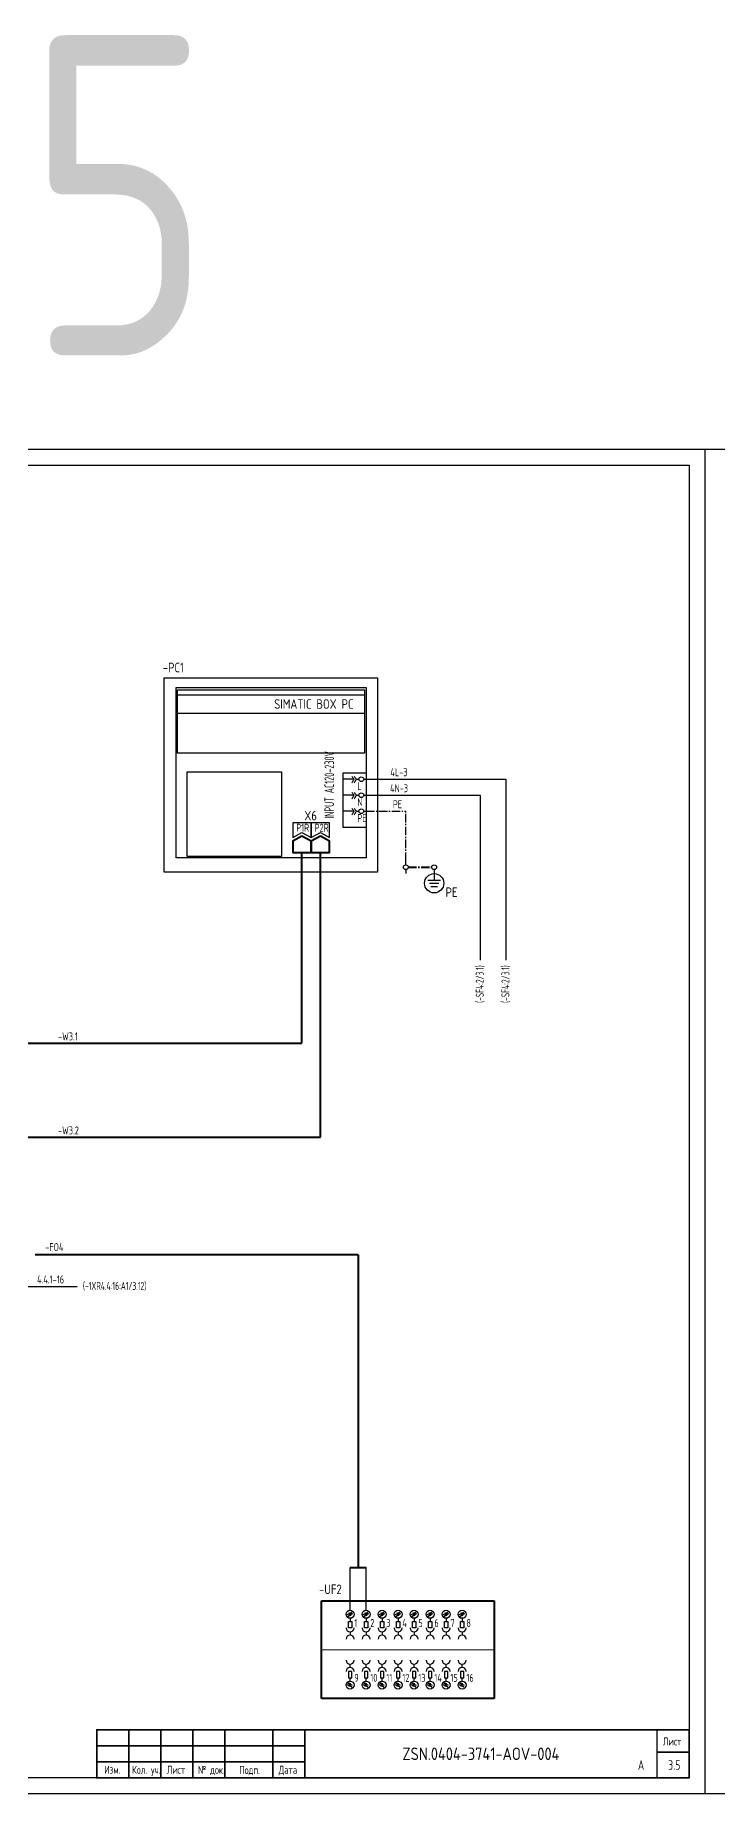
# Model space of a CAD drawing. Header units: millimetres. Extents: x 98 to 20644, y -7467 to -6136.
# Drawn here: x 2859 to 3072, y -7467 to -6918 of the extents above; entities that cross this region are included whole.
import ezdxf
from ezdxf.enums import TextEntityAlignment as Align

# ---------------------------------------------------------------- set-up
doc = ezdxf.new("R2010")
doc.units = ezdxf.units.MM
doc.set_wipeout_variables(frame=1)
doc.linetypes.add('EPL_DASHLONGDOT', pattern=[1, 0.66, -0.12, 0.1, -0.12])
doc.layers.add('Line S04', color=7, linetype='Continuous', lineweight=40)
doc.layers.add('Line S3', color=7, linetype='Continuous', lineweight=20)
for name, color, linetype in [('Временный', 6, 'Continuous'), ('КИА_МАРКИРОВКА', 2, 'Continuous'), ('КИА_НАКЛЕЙКИ', 1, 'Continuous'), ('КИА_РАМКИ-ШТАМПЫ', 7, 'Continuous'), ('ФОРМАТ', 7, 'Continuous')]:
    doc.layers.add(name, color=color, linetype=linetype)
doc.styles.add('GOST-A 3-1', font='', dxfattribs={"height": 3})
doc.styles.add('GOSTA-2.5-1', font='', dxfattribs={"width": 0.9, "height": 2.5})
doc.styles.add('ROMAND0-100', font='romand.shx')
doc.styles.add('ROMANS0-60', font='romans.shx', dxfattribs={"width": 0.6})
doc.styles.add('ROMANS0-70', font='romans.shx', dxfattribs={"width": 0.7})
doc.styles.get('GOST-A 3-1').set_extended_font_data('GOST type A')
doc.styles.get('GOSTA-2.5-1').set_extended_font_data('GOST Type AU')

# ---------------------------------------------------------------- blocks, each defined once
blk = doc.blocks.new('frm6')
at = {"layer": 'ФОРМАТ'}
blk.add_line((-185, 15), (-120, 15), dxfattribs=at)
at = {"layer": 'ФОРМАТ', "const_width": 0.5}
blk.add_lwpolyline([(-185, 15), (-185, 0), (0, 0), (0, 15)], close=True, dxfattribs=at)
for points in [[(-175, 15), (-175, 0)], [(-165, 15), (-165, 0)], [(-155, 15), (-155, 0)], [(-145, 15), (-145, 0)], [(-130, 15), (-130, 0)], [(-120, 15), (-120, 0)], [(-10, 15), (-10, 0)], [(-185, 10), (-120, 10)], [(-10, 8), (0, 8)], [(-185, 5), (-120, 5)]]:
    blk.add_lwpolyline(points, dxfattribs=at)
at = {"layer": 'ФОРМАТ', "style": 'GOSTA-2.5-1', "width": 0.95}
for s, p in [('Лист', (-8.17, 9.36)), ('Изм.', (-182.63, 0.5)), ('Кол. уч.', (-173.96, 0.5)), ('Лист', (-163.13, 0.5)), ('№ док.', (-153.38, 0.5)), ('Подп.', (-140.5, 0.44)), ('Дата', (-128.17, 0.5))]:
    blk.add_text(s, height=2.5, dxfattribs=at).set_placement(p, align=Align.BOTTOM_LEFT)
at = {"layer": 'ФОРМАТ', "flags": 8}
for tag, style, width, p in [('R2', 'ROMANS0-70', 0.7, (-184.4, 10)), ('QTY2', 'ROMANS0-70', 0.65, (-174.28, 10.29)), ('SH2', 'ROMANS0-70', 0.7, (-164.3, 10)), ('ND2', 'ROMANS0-60', 0.6, (-154.34, 10)), ('SIGN2', 'ROMANS0-70', 0.7, (-144.3, 10)), ('DATE2', 'ROMANS0-70', 0.43, (-129.4, 10)), ('R1', 'ROMANS0-70', 0.7, (-184.4, 5)), ('QTY1', 'ROMANS0-70', 0.65, (-174.28, 5.29)), ('SH1', 'ROMANS0-70', 0.7, (-164.3, 5)), ('ND1', 'ROMANS0-60', 0.6, (-154.34, 5)), ('SIGN1', 'ROMANS0-70', 0.7, (-144.3, 5)), ('DATE1', 'ROMANS0-70', 0.43, (-129.4, 5))]:
    blk.add_attdef(tag, text='', height=3, dxfattribs=dict(at, style=style, width=width)).set_placement(p, align=Align.BOTTOM_LEFT)
at = {"layer": 'ФОРМАТ', "style": 'ROMANS0-70', "width": 0.7, "flags": 8}
blk.add_attdef('SH', text='', height=3, dxfattribs=at).set_placement((-5.16, 3.75), align=Align.MIDDLE_CENTER)
blk = doc.blocks.new('A$C5C167954')
at = {"color": 0}
for p, q in [((0.75, 2.75), (0.75, 4)), ((0.75, 1.25), (0.75, 0))]:
    blk.add_line(p, q, dxfattribs=at)
blk.add_wipeout([(0.75, 2.75), (0.81, 2.75), (0.86, 2.74), (0.92, 2.73), (0.97, 2.72), (1.01, 2.7), (1.04, 2.69), (1.09, 2.67), (1.13, 2.65), (1.21, 2.6), (1.26, 2.55), (1.31, 2.5), (1.38, 2.41), (1.41, 2.35), (1.43, 2.31), (1.46, 2.23), (1.48, 2.18), (1.5, 2.08), (1.5, 2), (1.5, 1.94), (1.49, 1.87), (1.47, 1.8), (1.45, 1.73), (1.43, 1.69), (1.41, 1.64), (1.38, 1.59), (1.34, 1.54), (1.32, 1.51), (1.29, 1.48), (1.25, 1.44), (1.2, 1.4), (1.16, 1.37), (1.11, 1.34), (1.05, 1.31), (0.98, 1.28), (0.91, 1.27), (0.83, 1.25), (0.8, 1.25), (0.75, 1.25), (0.69, 1.25), (0.57, 1.27), (0.5, 1.29), (0.43, 1.32), (0.36, 1.36), (0.28, 1.42), (0.24, 1.45), (0.18, 1.51), (0.13, 1.57), (0.09, 1.64), (0.07, 1.69), (0.04, 1.75), (0.03, 1.79), (0.02, 1.84), (0.01, 1.9), (0, 1.96), (0, 2.02), (0, 2.08), (0.01, 2.13), (0.03, 2.2), (0.04, 2.25), (0.06, 2.3), (0.1, 2.37), (0.13, 2.42), (0.18, 2.49), (0.23, 2.55), (0.29, 2.6), (0.34, 2.63), (0.39, 2.66), (0.44, 2.68), (0.49, 2.7), (0.54, 2.72), (0.62, 2.74), (0.71, 2.75)], dxfattribs=at)
blk.add_circle((0.75, 2), 0.75, dxfattribs=at)
blk = doc.blocks.new('A$C2D160E4F')
at = {"color": 0}
for p, q in [((1, 6.31), (5, 6.31)), ((3, 9.56), (3, 8.31)), ((3, 8.31), (3, 6.31)), ((1.5, 5.31), (4.5, 5.31)), ((2, 4.31), (4, 4.31))]:
    blk.add_line(p, q, dxfattribs=at)
blk.add_circle((3, 5.31), 3, dxfattribs=at)
at = {"style": 'GOST-A 3-1'}
blk.add_text('PE', height=3, dxfattribs=at).set_placement((6.57, 1))

msp = doc.modelspace()

# ---------------------------------------------------------------- linework, layer by layer
for p, q in [((2474, -7047.07), (3068, -7047.07)), ((3068, -7047.07), (3662, -7047.07)), ((3068, -7467.07), (3068, -7047.07)), ((3068, -7467.07), (3068, -7047.07)), ((2494, -7052.07), (3063, -7052.07)), ((3063, -7052.07), (3063, -7462.07)), ((2851.91, -7308.57), (2871.87, -7308.57)), ((3063, -7462.07), (2494, -7462.07)), ((3068, -7467.07), (2474, -7467.07)), ((3662, -7467.07), (3068, -7467.07))]:
    msp.add_line(p, q)
at = {"linetype": 'Continuous'}
for p, q in [((2961.65, -7123.94), (2903.21, -7123.92)), ((2903.21, -7129.52), (2961.65, -7129.54))]:
    msp.add_line(p, q, dxfattribs=at)
at = {"color": 0}
for p, q in [((2958.4, -7150.15), (2954.95, -7150.15)), ((2959.15, -7150.15), (2959.9, -7150.15)), ((2961.39, -7150.15), (2962.14, -7150.15)), ((2958.4, -7155.15), (2954.95, -7155.15)), ((2959.15, -7155.15), (2959.9, -7155.15)), ((2961.39, -7155.15), (2962.14, -7155.15)), ((2958.4, -7160.15), (2954.95, -7160.15)), ((2959.15, -7160.15), (2959.9, -7160.15)), ((2961.39, -7160.15), (2962.14, -7160.15)), ((2957.13, -7409.75), (2957.13, -7396.35)), ((2962.13, -7409.75), (2962.13, -7396.35)), ((2956.13, -7411.19), (2957.64, -7410.43)), ((2957.86, -7410.83), (2956.43, -7411.71)), ((2956.43, -7411.71), (2957.18, -7411.03)), ((2957.38, -7411.35), (2956.43, -7411.71)), ((2957.64, -7410.43), (2956.66, -7410.72)), ((2956.83, -7411.05), (2957.64, -7410.43)), ((2957.13, -7412.25), (2957.13, -7413.25)), ((2961.13, -7411.19), (2962.64, -7410.43)), ((2962.86, -7410.83), (2961.43, -7411.71)), ((2961.43, -7411.71), (2962.18, -7411.03)), ((2962.38, -7411.35), (2961.43, -7411.71)), ((2962.64, -7410.43), (2961.66, -7410.72)), ((2961.83, -7411.05), (2962.64, -7410.43)), ((2962.13, -7412.25), (2962.13, -7413.25)), ((2966.13, -7411.19), (2967.64, -7410.43)), ((2967.86, -7410.83), (2966.43, -7411.71)), ((2966.43, -7411.71), (2967.18, -7411.03)), ((2967.38, -7411.35), (2966.43, -7411.71)), ((2967.64, -7410.43), (2966.66, -7410.72)), ((2966.83, -7411.05), (2967.64, -7410.43)), ((2967.13, -7412.25), (2967.13, -7413.25)), ((2971.13, -7411.19), (2972.64, -7410.43)), ((2972.86, -7410.83), (2971.43, -7411.71)), ((2971.43, -7411.71), (2972.18, -7411.03)), ((2972.38, -7411.35), (2971.43, -7411.71)), ((2972.64, -7410.43), (2971.66, -7410.72)), ((2971.83, -7411.05), (2972.64, -7410.43)), ((2972.13, -7412.25), (2972.13, -7413.25)), ((2976.13, -7411.19), (2977.64, -7410.43)), ((2977.86, -7410.83), (2976.43, -7411.71)), ((2976.43, -7411.71), (2977.18, -7411.03)), ((2977.38, -7411.35), (2976.43, -7411.71)), ((2977.64, -7410.43), (2976.66, -7410.72)), ((2976.83, -7411.05), (2977.64, -7410.43)), ((2977.13, -7412.25), (2977.13, -7413.25)), ((2981.13, -7411.19), (2982.64, -7410.43)), ((2982.86, -7410.83), (2981.43, -7411.71)), ((2981.43, -7411.71), (2982.18, -7411.03)), ((2982.38, -7411.35), (2981.43, -7411.71)), ((2982.64, -7410.43), (2981.66, -7410.72)), ((2981.83, -7411.05), (2982.64, -7410.43)), ((2982.13, -7412.25), (2982.13, -7413.25)), ((2986.13, -7411.19), (2987.64, -7410.43)), ((2987.86, -7410.83), (2986.43, -7411.71)), ((2986.43, -7411.71), (2987.18, -7411.03)), ((2987.38, -7411.35), (2986.43, -7411.71)), ((2987.64, -7410.43), (2986.66, -7410.72)), ((2986.83, -7411.05), (2987.64, -7410.43)), ((2987.13, -7412.25), (2987.13, -7413.25)), ((2991.13, -7411.19), (2992.64, -7410.43)), ((2992.86, -7410.83), (2991.43, -7411.71)), ((2991.43, -7411.71), (2992.18, -7411.03)), ((2992.38, -7411.35), (2991.43, -7411.71)), ((2992.64, -7410.43), (2991.66, -7410.72)), ((2991.83, -7411.05), (2992.64, -7410.43)), ((2992.13, -7412.25), (2992.13, -7413.25)), ((2957.13, -7416.5), (2957.13, -7417.5)), ((2962.13, -7416.5), (2962.13, -7417.5)), ((2967.13, -7416.5), (2967.13, -7417.5)), ((2972.13, -7416.5), (2972.13, -7417.5)), ((2977.13, -7416.5), (2977.13, -7417.5)), ((2982.13, -7416.5), (2982.13, -7417.5)), ((2987.13, -7416.5), (2987.13, -7417.5)), ((2992.13, -7416.5), (2992.13, -7417.5)), ((2957.13, -7427.59), (2957.13, -7426.59)), ((2962.13, -7427.59), (2962.13, -7426.59)), ((2967.13, -7427.59), (2967.13, -7426.59)), ((2972.13, -7427.59), (2972.13, -7426.59)), ((2977.13, -7427.59), (2977.13, -7426.59)), ((2982.13, -7427.59), (2982.13, -7426.59)), ((2987.13, -7427.59), (2987.13, -7426.59)), ((2992.13, -7427.59), (2992.13, -7426.59)), ((2957.86, -7433.26), (2956.43, -7432.38)), ((2956.43, -7432.38), (2957.18, -7433.06)), ((2957.38, -7432.74), (2956.43, -7432.38)), ((2957.13, -7431.84), (2957.13, -7430.84)), ((2962.86, -7433.26), (2961.43, -7432.38)), ((2961.43, -7432.38), (2962.18, -7433.06)), ((2962.38, -7432.74), (2961.43, -7432.38)), ((2962.13, -7431.84), (2962.13, -7430.84)), ((2967.86, -7433.26), (2966.43, -7432.38)), ((2966.43, -7432.38), (2967.18, -7433.06)), ((2967.38, -7432.74), (2966.43, -7432.38)), ((2967.13, -7431.84), (2967.13, -7430.84)), ((2972.86, -7433.26), (2971.43, -7432.38)), ((2971.43, -7432.38), (2972.18, -7433.06)), ((2972.38, -7432.74), (2971.43, -7432.38)), ((2972.13, -7431.84), (2972.13, -7430.84)), ((2977.86, -7433.26), (2976.43, -7432.38)), ((2976.43, -7432.38), (2977.18, -7433.06)), ((2977.38, -7432.74), (2976.43, -7432.38)), ((2977.13, -7431.84), (2977.13, -7430.84)), ((2982.86, -7433.26), (2981.43, -7432.38)), ((2981.43, -7432.38), (2982.18, -7433.06)), ((2982.38, -7432.74), (2981.43, -7432.38)), ((2982.13, -7431.84), (2982.13, -7430.84)), ((2987.86, -7433.26), (2986.43, -7432.38)), ((2986.43, -7432.38), (2987.18, -7433.06)), ((2987.38, -7432.74), (2986.43, -7432.38)), ((2987.13, -7431.84), (2987.13, -7430.84)), ((2992.86, -7433.26), (2991.43, -7432.38)), ((2991.43, -7432.38), (2992.18, -7433.06)), ((2992.38, -7432.74), (2991.43, -7432.38)), ((2992.13, -7431.84), (2992.13, -7430.84)), ((2956.13, -7432.9), (2957.64, -7433.66)), ((2957.64, -7433.66), (2956.66, -7433.38)), ((2956.83, -7433.04), (2957.64, -7433.66)), ((2961.13, -7432.9), (2962.64, -7433.66)), ((2962.64, -7433.66), (2961.66, -7433.38)), ((2961.83, -7433.04), (2962.64, -7433.66)), ((2966.13, -7432.9), (2967.64, -7433.66)), ((2967.64, -7433.66), (2966.66, -7433.38)), ((2966.83, -7433.04), (2967.64, -7433.66)), ((2971.13, -7432.9), (2972.64, -7433.66)), ((2972.64, -7433.66), (2971.66, -7433.38)), ((2971.83, -7433.04), (2972.64, -7433.66)), ((2976.13, -7432.9), (2977.64, -7433.66)), ((2977.64, -7433.66), (2976.66, -7433.38)), ((2976.83, -7433.04), (2977.64, -7433.66)), ((2981.13, -7432.9), (2982.64, -7433.66)), ((2982.64, -7433.66), (2981.66, -7433.38)), ((2981.83, -7433.04), (2982.64, -7433.66)), ((2986.13, -7432.9), (2987.64, -7433.66)), ((2987.64, -7433.66), (2986.66, -7433.38)), ((2986.83, -7433.04), (2987.64, -7433.66)), ((2991.13, -7432.9), (2992.64, -7433.66)), ((2992.64, -7433.66), (2991.66, -7433.38)), ((2991.83, -7433.04), (2992.64, -7433.66))]:
    msp.add_line(p, q, dxfattribs=at)
at = {"lineweight": 18}
for p, q in [((2958.4, -7150.15), (2957.66, -7149.26)), ((2957.66, -7151.26), (2958.4, -7150.15)), ((2959.15, -7150.15), (2958.4, -7149.26)), ((2958.4, -7151.26), (2959.15, -7150.15)), ((2958.4, -7155.15), (2957.66, -7154.26)), ((2957.66, -7156.26), (2958.4, -7155.15)), ((2959.15, -7155.15), (2958.4, -7154.26)), ((2958.4, -7156.26), (2959.15, -7155.15)), ((2958.4, -7160.15), (2957.66, -7159.26)), ((2957.66, -7161.26), (2958.4, -7160.15)), ((2959.15, -7160.15), (2958.4, -7159.26)), ((2958.4, -7161.26), (2959.15, -7160.15))]:
    msp.add_line(p, q, dxfattribs=at)
at = {"color": 30, "lineweight": 25, "ltscale": 4}
for p, q in [((2962.14, -7150.15), (3005.76, -7150.15)), ((3005.76, -7150.15), (3005.76, -7206.64))]:
    msp.add_line(p, q, dxfattribs=at)
at = {"color": 5}
msp.add_line((2962.14, -7155.15), (2997.76, -7155.15), dxfattribs=at)
at = {"color": 5, "lineweight": 25, "ltscale": 8}
msp.add_line((2997.76, -7155.15), (2997.76, -7206.64), dxfattribs=at)
at = {"color": 3, "linetype": 'EPL_DASHLONGDOT', "lineweight": 25, "ltscale": 4}
msp.add_line((2962.14, -7160.15), (2974.54, -7160.15), dxfattribs=at)
at = {"color": 3, "lineweight": 40}
for p, q in [((2942.11, -7232.57), (2942.11, -7173)), ((2947.85, -7261.93), (2947.85, -7173)), ((2798.32, -7232.57), (2942.11, -7232.57)), ((2848.48, -7261.93), (2947.85, -7261.93))]:
    msp.add_line(p, q, dxfattribs=at)
at = {"color": 31, "lineweight": 40}
for p, q in [((2959.63, -7298.7), (2858.78, -7298.7)), ((2959.63, -7298.7), (2959.63, -7396.35)), ((2957.13, -7396.35), (2962.13, -7396.35))]:
    msp.add_line(p, q, dxfattribs=at)
at = {"color": 0}
for points in [[(2899.02, -7118.47), (2965.69, -7118.47), (2965.69, -7179.18), (2899.02, -7179.18)], [(2902.8, -7121.5), (2962.14, -7121.5), (2962.14, -7174.73), (2902.8, -7174.73)], [(2903.21, -7122.21), (2961.64, -7122.21), (2961.64, -7142.03), (2903.21, -7142.03)], [(2906.24, -7147.81), (2935.67, -7147.81), (2935.67, -7174.32), (2906.24, -7174.32)], [(2954.95, -7165.22), (2954.95, -7148.13), (2962.14, -7148.13), (2962.14, -7165.22)], [(2956.63, -7413.25), (2957.64, -7413.25), (2957.64, -7415.25), (2956.63, -7415.25)], [(2961.63, -7413.25), (2962.64, -7413.25), (2962.64, -7415.25), (2961.63, -7415.25)], [(2966.63, -7413.25), (2967.64, -7413.25), (2967.64, -7415.25), (2966.63, -7415.25)], [(2971.63, -7413.25), (2972.64, -7413.25), (2972.64, -7415.25), (2971.63, -7415.25)], [(2976.63, -7413.25), (2977.64, -7413.25), (2977.64, -7415.25), (2976.63, -7415.25)], [(2981.63, -7413.25), (2982.64, -7413.25), (2982.64, -7415.25), (2981.63, -7415.25)], [(2986.63, -7413.25), (2987.64, -7413.25), (2987.64, -7415.25), (2986.63, -7415.25)], [(2991.63, -7413.25), (2992.64, -7413.25), (2992.64, -7415.25), (2991.63, -7415.25)], [(2956.63, -7430.85), (2957.64, -7430.85), (2957.64, -7428.84), (2956.63, -7428.84)], [(2961.63, -7430.85), (2962.64, -7430.85), (2962.64, -7428.84), (2961.63, -7428.84)], [(2966.63, -7430.85), (2967.64, -7430.85), (2967.64, -7428.84), (2966.63, -7428.84)], [(2971.63, -7430.85), (2972.64, -7430.85), (2972.64, -7428.84), (2971.63, -7428.84)], [(2976.63, -7430.85), (2977.64, -7430.85), (2977.64, -7428.84), (2976.63, -7428.84)], [(2981.63, -7430.85), (2982.64, -7430.85), (2982.64, -7428.84), (2981.63, -7428.84)], [(2986.63, -7430.85), (2987.64, -7430.85), (2987.64, -7428.84), (2986.63, -7428.84)], [(2991.63, -7430.85), (2992.64, -7430.85), (2992.64, -7428.84), (2991.63, -7428.84)]]:
    msp.add_lwpolyline(points, close=True, dxfattribs=at)
for points in [[(2939.24, -7168.4), (2942.11, -7166.8), (2944.98, -7168.4), (2944.98, -7163.8), (2939.24, -7163.8), (2939.24, -7168.4)], [(2944.98, -7168.4), (2947.85, -7166.8), (2950.72, -7168.4), (2950.72, -7163.8), (2944.98, -7163.8), (2944.98, -7168.4)]]:
    msp.add_lwpolyline(points, dxfattribs=at)
at = {"color": 3, "lineweight": 40}
for points in [[(2942.11, -7167.91), (2939.24, -7169.51), (2939.24, -7173), (2944.98, -7173), (2944.98, -7169.51), (2942.11, -7167.91)], [(2947.85, -7167.91), (2944.98, -7169.51), (2944.98, -7173), (2950.72, -7173), (2950.72, -7169.51), (2947.85, -7167.91)]]:
    msp.add_lwpolyline(points, dxfattribs=at)
at = {"color": 0}
for centre, radius in [((2960.64, -7150.15), 0.75), ((2960.64, -7155.15), 0.75), ((2960.64, -7160.15), 0.75), ((2983.4, -7177.65), 0.75), ((2957.13, -7411), 1.25), ((2962.13, -7411), 1.25), ((2967.13, -7411), 1.25), ((2972.13, -7411), 1.25), ((2977.13, -7411), 1.25), ((2982.13, -7411), 1.25), ((2987.13, -7411), 1.25), ((2992.13, -7411), 1.25), ((2957.13, -7433.09), 1.25), ((2962.13, -7433.09), 1.25), ((2967.13, -7433.09), 1.25), ((2972.13, -7433.09), 1.25), ((2977.13, -7433.09), 1.25), ((2982.13, -7433.09), 1.25), ((2987.13, -7433.09), 1.25), ((2992.13, -7433.09), 1.25)]:
    msp.add_circle(centre, radius, dxfattribs=at)
for centre, start, end in [((2957.13, -7415.25), 180, 0), ((2962.13, -7415.25), 180, 0), ((2967.13, -7415.25), 180, 0), ((2972.13, -7415.25), 180, 0), ((2977.13, -7415.25), 180, 0), ((2982.13, -7415.25), 180, 0), ((2987.13, -7415.25), 180, 0), ((2992.13, -7415.25), 180, 0), ((2957.13, -7418.75), 0, 180), ((2962.13, -7418.75), 0, 180), ((2967.13, -7418.75), 0, 180), ((2972.13, -7418.75), 0, 180), ((2977.13, -7418.75), 0, 180), ((2982.13, -7418.75), 0, 180), ((2987.13, -7418.75), 0, 180), ((2992.13, -7418.75), 0, 180), ((2957.13, -7425.34), 180, 0), ((2962.13, -7425.34), 180, 0), ((2967.13, -7425.34), 180, 0), ((2972.13, -7425.34), 180, 0), ((2977.13, -7425.34), 180, 0), ((2982.13, -7425.34), 180, 0), ((2987.13, -7425.34), 180, 0), ((2992.13, -7425.34), 180, 0), ((2957.13, -7428.84), 0, 180), ((2962.13, -7428.84), 0, 180), ((2967.13, -7428.84), 0, 180), ((2972.13, -7428.84), 0, 180), ((2977.13, -7428.84), 0, 180), ((2982.13, -7428.84), 0, 180), ((2987.13, -7428.84), 0, 180), ((2992.13, -7428.84), 0, 180)]:
    msp.add_arc(centre, 1.25, start, end, dxfattribs=at)
at = {"layer": 'Line S04'}
for p, q in [((2948.19, -7437.33), (2948.19, -7406.76)), ((2948.19, -7406.76), (3002.15, -7406.76)), ((3002.15, -7406.76), (3002.15, -7437.33)), ((3002.15, -7437.33), (2948.19, -7437.33))]:
    msp.add_line(p, q, dxfattribs=at)
at = {"layer": 'Line S3'}
msp.add_line((2948.19, -7422.05), (3002.15, -7422.05), dxfattribs=at)

# ---------------------------------------------------------------- block references
at = {"color": 0}
for name, p in [('A$C5C167954', (2973.79, -7179.65)), ('A$C2D160E4F', (2980.4, -7187.96))]:
    msp.add_blockref(name, p, dxfattribs=at)
at = {"layer": 'КИА_РАМКИ-ШТАМПЫ'}
ref = msp.add_blockref('frm6', (3063, -7462.07), dxfattribs=at)
ref.add_attrib('TITLE', 'ZSN.0404-3741-AOV-004', dxfattribs={"layer": '0', "height": 3.9, "style": 'ROMAND0-100', "width": 0.8, "flags": 8}).set_placement((2998, -7454.57), align=Align.MIDDLE_CENTER)
ref.add_attrib('SH', '3.5', dxfattribs={"layer": '0', "height": 3, "style": 'ROMANS0-70', "width": 0.7, "flags": 8}).set_placement((3058.4, -7458.07), align=Align.MIDDLE_CENTER)
ref.add_attrib('REV', 'А', dxfattribs={"layer": '0', "height": 3, "style": 'ROMANS0-70', "width": 0.7, "flags": 8}).set_placement((3048.03, -7458.09), align=Align.MIDDLE_CENTER)

# ---------------------------------------------------------------- texts
at = {"style": 'GOST-A 3-1'}
for s, height, p in [('5', 100, (2855.67, -7017.74)), ('SIMATIC BOX PC', 3, (2933.44, -7128.16)), ('X6', 3, (2942.86, -7163.01))]:
    msp.add_text(s, height=height, dxfattribs=at).set_placement(p)
at = {"style": 'GOST-A 3-1', "width": 0.7}
msp.add_text('INPUT AC120-230V', height=3, rotation=90, dxfattribs=at).set_placement((2952.14, -7162.49))
at = {"style": 'GOSTA-2.5-1', "width": 0.9}
for s, p in [('L', (2959.38, -7153.54)), ('N', (2959.38, -7158.54)), ('PE', (2959.38, -7163.54)), ('P1R', (2940.32, -7166.56)), ('P2R', (2946.06, -7166.56)), ('1', (2958.46, -7414.97)), ('2', (2963.46, -7414.97)), ('3', (2968.46, -7414.97)), ('4', (2973.46, -7414.97)), ('5', (2978.46, -7414.97)), ('6', (2983.46, -7414.97)), ('7', (2988.46, -7414.97)), ('8', (2993.46, -7414.97)), ('9', (2958.46, -7432.09)), ('10', (2963.46, -7432.09)), ('11', (2968.46, -7432.09)), ('12', (2973.46, -7432.09)), ('13', (2978.46, -7432.09)), ('14', (2983.46, -7432.09)), ('15', (2988.46, -7432.09)), ('16', (2993.46, -7432.09))]:
    msp.add_text(s, height=2.5, dxfattribs=at).set_placement(p)
at = {"layer": 'Временный', "style": 'GOSTA-2.5-1', "width": 0.7}
for p in [(2998.9, -7220.03), (3006.9, -7220.03)]:
    msp.add_text('(-SF4:2/3.1)', height=2.5, rotation=90, dxfattribs=at).set_placement(p)
msp.add_text('(-1XR4.4:16:A1/3.12)', height=2.5, dxfattribs=at).set_placement((2873.7, -7309.67))
at = {"layer": 'КИА_МАРКИРОВКА', "style": 'GOSTA-2.5-1', "width": 0.9}
for s, p in [('4L-3', (2969.73, -7149.22)), ('4N-3', (2969.63, -7154.22)), ('PE', (2970.5, -7159.22)), ('-W3.1', (2865.92, -7231.74)), ('-W3.2', (2865.92, -7261.1)), ('-FO4', (2861.95, -7297.55)), ('4.4.1-16', (2859.37, -7307.65))]:
    msp.add_text(s, height=2.5, dxfattribs=at).set_placement(p)
at = {"layer": 'КИА_НАКЛЕЙКИ', "style": 'GOST-A 3-1'}
for s, p in [('-PC1', (2898.65, -7116.76)), ('-UF2', (2947.43, -7404.69))]:
    msp.add_text(s, height=3, dxfattribs=at).set_placement(p)

# ---------------------------------------------------------------- next in the draw order: linework, layer by layer
at = {"color": 3, "linetype": 'EPL_DASHLONGDOT', "lineweight": 25, "ltscale": 4}
msp.add_line((2974.54, -7175.65), (2974.54, -7160.15), dxfattribs=at)
at = {"color": 3, "linetype": 'EPL_DASHLONGDOT', "lineweight": 40, "ltscale": 4}
msp.add_line((2975.29, -7177.65), (2982.65, -7177.65), dxfattribs=at)

doc.saveas('drawing.dxf')
